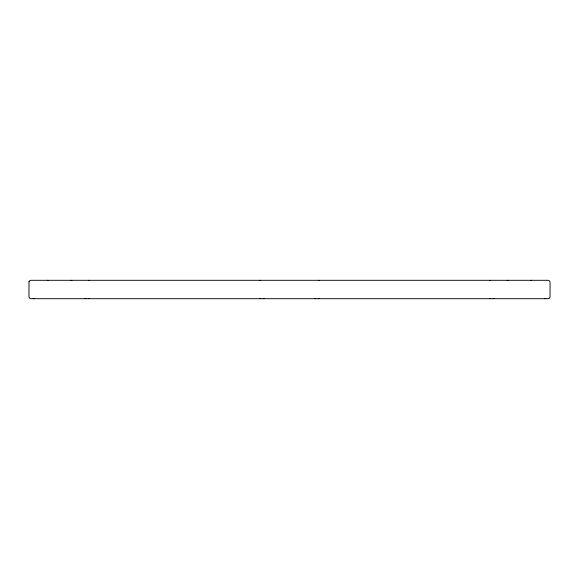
<?xml version="1.0" encoding="UTF-8"?>
<svg xmlns="http://www.w3.org/2000/svg" width="579" height="579" viewBox="0 0 579 579"><rect width="100%" height="100%" fill="white"/><g stroke="black" fill="none" stroke-linecap="round" stroke-linejoin="round"><path stroke-width="0.87" d="M70.942 280.547L71.861 280.301M34.161 298.453L33.242 298.699M89.34 298.453L88.413 298.699M259.768 280.547L260.688 280.301M264.06 298.453L263.141 298.699M319.232 298.453L318.312 298.699M489.66 280.547L490.587 280.301M530.74 280.547L531.66 280.301M493.952 298.453L493.033 298.699M507.139 280.301L508.058 280.547M545.758 298.699L544.839 298.453M490.587 298.699L489.66 298.453M318.312 280.301L319.232 280.547M315.859 298.699L314.94 298.453M260.688 298.699L259.768 298.453M88.413 280.301L89.34 280.547M47.34 280.301L48.26 280.547M85.967 298.699L85.048 298.453M29.015 281.669L28.95 296.853L29.486 298.156L30.788 298.699L548.212 298.699L549.514 298.156L550.05 296.853L550.05 282.147L549.514 280.844L548.212 280.301L30.788 280.301L29.486 280.844L29.015 281.669"/></g></svg>
